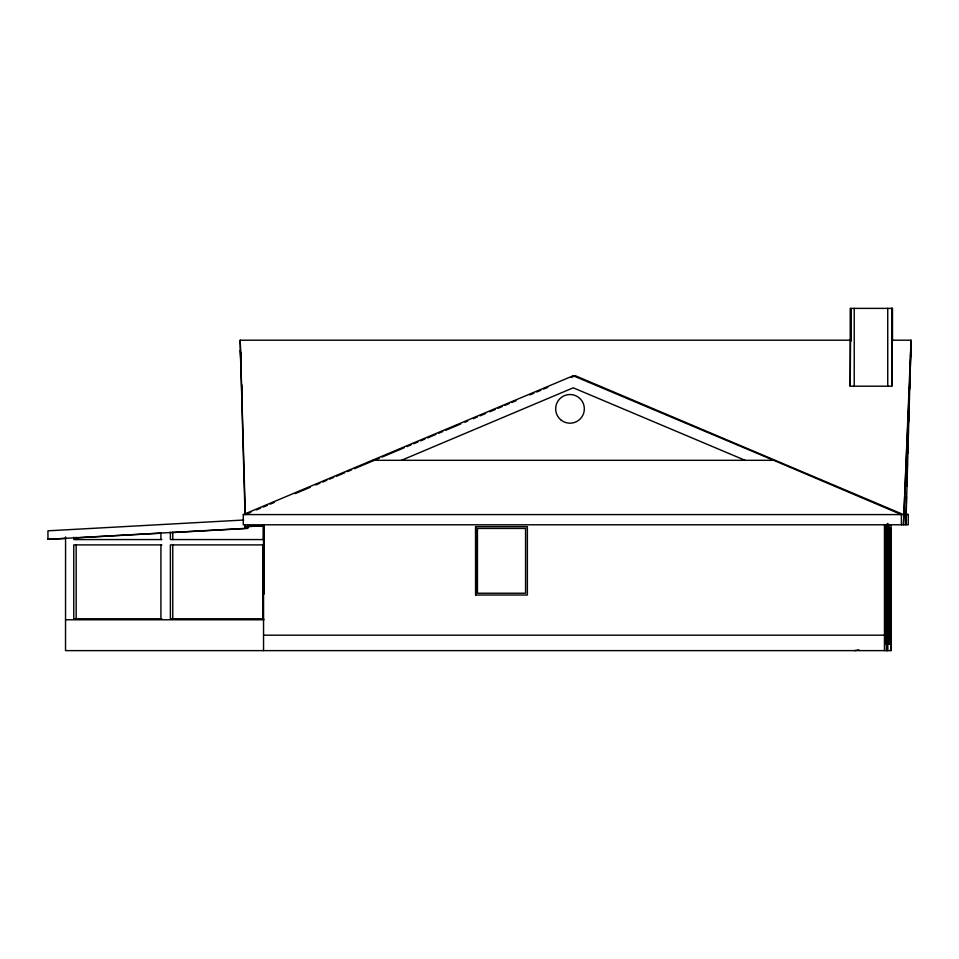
<?xml version="1.0" encoding="UTF-8"?>
<svg xmlns="http://www.w3.org/2000/svg" width="959" height="959" viewBox="0 0 959 959"><rect width="100%" height="100%" fill="white"/><g stroke="black" fill="none" stroke-linecap="round" stroke-linejoin="round"><path stroke-width="1.44" d="M65.572 536.92L65.524 650.622L890.995 650.622L890.995 524.789M263.545 650.622L263.545 524.789M886.416 524.789L886.416 644.556L885.96 524.789M888.669 524.801L888.669 644.244L888.693 524.489M906.435 496.702L905.907 524.789L911.05 340.205L892.098 340.205L891.774 386.201L850.213 386.201L850.537 340.205L240.194 340.205L245.013 513.988M906.746 486.273L907.406 463.904M907.705 453.475L908.365 431.118M908.629 422.176L909.336 398.333M909.6 389.39L910.307 365.535M910.571 356.592L911.05 340.205L903.462 524.789L911.05 350.407M243.274 514.587L573.254 375.748L575.364 375.748L903.462 514.587L243.274 514.587L243.274 524.789L908.245 524.789L908.245 514.587L905.488 513.437M248.093 513.425L250.862 512.262M256.377 509.936L260.524 508.198M263.281 507.035L267.429 505.297M270.186 504.134L274.334 502.384M295.048 493.669L310.237 487.28M315.763 484.954L319.898 483.216M322.668 482.053L326.803 480.315M329.572 479.152L333.708 477.402M336.477 476.239L344.761 472.763M347.518 471.6L351.665 469.85M354.422 468.687L379.284 458.234M382.042 457.071L404.135 447.781M406.904 446.618L411.039 444.88M413.808 443.717L417.944 441.967M420.713 440.804L424.849 439.066M427.618 437.903L435.901 434.415M438.659 433.252L442.806 431.514M445.563 430.351L460.752 423.962M464.899 422.224L467.656 421.061M473.183 418.735L477.33 416.985M480.087 415.834L485.614 413.509M489.749 411.759L495.276 409.433M498.045 408.282L502.18 406.532M504.949 405.369L509.085 403.631M511.842 402.468L515.99 400.73M529.8 394.916L533.947 393.178M536.704 392.015L540.852 390.265M543.609 389.102L547.757 387.364M571.228 377.486L575.364 375.748M401.425 460.308L573.254 387.808L745.083 460.308M854.649 650.622L858.928 649.818M243.718 520.018L47.95 530.818L47.95 539.294L65.739 538.455M245.612 526.611L263.317 525.64L263.317 539.569M245.06 526.779L264.24 525.724M47.95 539.294L245.228 528.397L245.204 524.789M74.694 537.951L161.268 533.18M171.649 532.605L247.866 528.397L247.854 525.988M372.823 460.308L773.685 460.308L901.4 514.587L901.4 524.789M905.907 514.587L908.245 514.587M264.252 525.604L264.252 593.981M475.628 526.647L527.366 526.647L527.366 595.024L475.628 595.024L475.628 526.647L475.664 595.024M885.241 530.902L885.241 623.542M887.878 536.429L890.695 536.429M51.175 539.114L53.8 539.114M161.843 539.569L73.771 539.569L73.771 537.256M264.24 539.569L170.378 539.569L170.378 532.233M161.843 544.904L73.771 544.904L73.771 618.759L161.843 618.759M263.653 544.904L170.378 544.904L170.378 618.759L263.653 618.759M65.524 619.778L263.977 619.778M263.545 635.194L884.426 635.194M887.878 644.244L890.695 644.244L890.995 650.622M573.254 375.748L773.685 460.308M240.313 343.178L240.194 340.205L245.336 514.587M240.709 352.121L241.165 362.562M240.194 350.407L241.165 372.715M241.68 384.607L242.136 395.024M892.409 341.176L892.409 308.378L850.213 308.378L850.213 386.201M892.373 308.378L892.373 340.733M891.798 308.378L891.798 382.233M891.774 308.378L891.774 386.201M890.731 645.023L890.731 528.001L888.861 528.001L888.897 644.244M887.878 523.422L887.854 650.622M887.746 308.378L887.746 386.201M887.279 523.59L887.243 650.622M886.476 524.837L886.416 650.622M884.462 524.789L884.462 650.622M854.229 308.378L854.229 386.201M850.837 341.176L850.837 308.378L850.813 340.733M262.754 544.904L262.754 618.759M172.764 532.233L172.764 539.569M172.764 544.904L172.764 618.759M160.92 532.677L160.92 539.569M160.92 544.904L160.92 618.759M76.169 537.256L76.169 539.569M76.169 544.904L76.169 618.759M885.277 525.568L884.977 628.876L885.277 525.568M525.568 528.433L477.45 528.433L477.45 593.237L525.568 593.237L525.568 528.433M560.643 419.706A14.325 14.325 0 0 0 584.079 411.531A14.325 14.325 0 0 0 565.283 395.324A14.325 14.325 0 0 0 560.643 419.706"/></g></svg>
